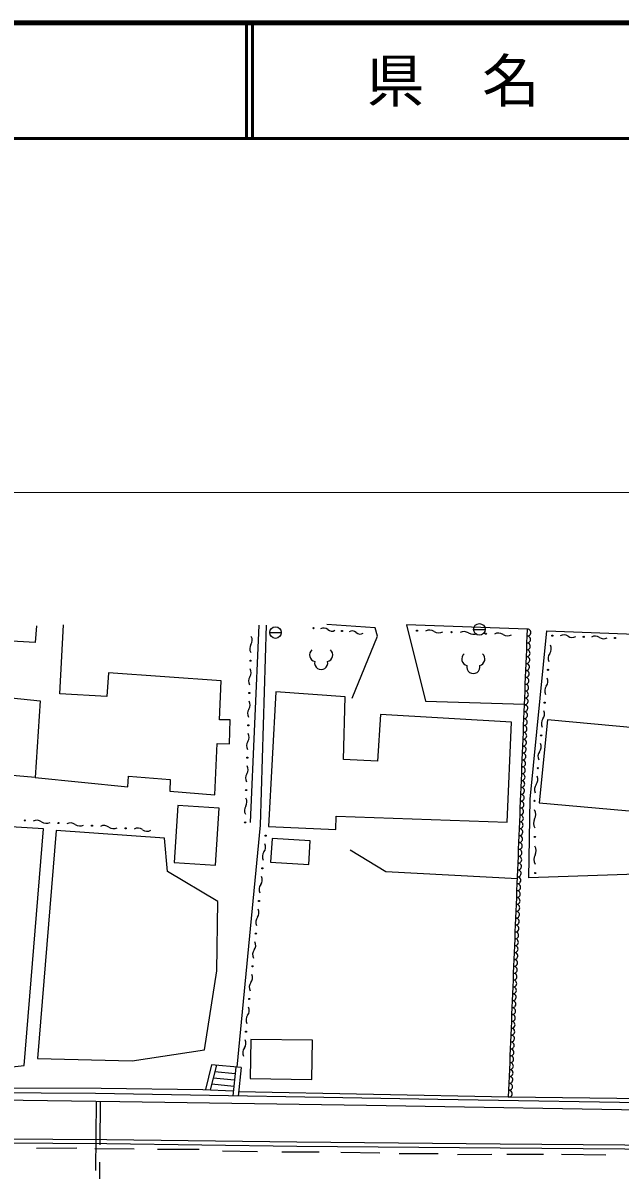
# Model space of a CAD drawing. Units: millimetres, scale not verified. Extents: x 40000 to 680000, y 20000 to 380000.
# Drawn here: x 278395 to 330056, y 280750 to 380000 of the extents above; entities that cross this region are included whole.
import ezdxf
from ezdxf.enums import TextEntityAlignment as Align

# ---------------------------------------------------------------- set-up
doc = ezdxf.new("R2010")
doc.units = ezdxf.units.MM
doc.header["$LTSCALE"] = 1000
doc.linetypes.add('DASHED', pattern=[7.5, 6, -1.5])
for name, color, linetype, lineweight in [('M-BGD', 7, 'Continuous', 25), ('M-BGD-EXST', 7, 'Continuous', 25), ('M-STR-HTXT', 7, 'Continuous', 13), ('M-TTL', 2, 'Continuous', 140), ('M-TTL-LINE', 7, 'Continuous', 50)]:
    doc.layers.add(name, color=color, linetype=linetype, lineweight=lineweight)
doc.layers.add('M-TTL-TXT', color=7, linetype='Continuous')
doc.styles.add('ＭＳ ゴシック', font='')
doc.styles.get('ＭＳ ゴシック').set_extended_font_data('MS Gothic')

msp = doc.modelspace()

# ---------------------------------------------------------------- linework, layer by layer
at = {"layer": 'M-BGD'}
for p, q in [((298790, 327883), (298057, 310834)), ((322027, 326957), (322051, 327552)), ((322003, 326361), (322027, 326957)), ((321955, 325170), (321979, 325766)), ((321979, 325766), (322003, 326361)), ((321907, 323980), (321931, 324575)), ((321931, 324575), (321955, 325170)), ((321883, 323384), (321907, 323980)), ((321835, 322194), (321859, 322789)), ((321859, 322789), (321883, 323384)), ((321787, 321003), (321811, 321598)), ((321811, 321598), (321835, 322194)), ((321763, 320408), (321787, 321003)), ((321715, 319217), (321739, 319812)), ((321739, 319812), (321763, 320408)), ((321667, 318026), (321691, 318621)), ((321691, 318621), (321715, 319217)), ((321642, 317431), (321667, 318026)), ((321594, 316240), (321618, 316835)), ((321618, 316835), (321642, 317431)), ((321546, 315049), (321570, 315645)), ((321570, 315645), (321594, 316240)), ((321522, 314454), (321546, 315049)), ((321474, 313263), (321498, 313858)), ((321498, 313858), (321522, 314454)), ((321426, 312072), (321450, 312668)), ((321450, 312668), (321474, 313263)), ((291788, 312294), (291468, 307374)), ((295370, 312061), (291788, 312294)), ((295050, 307141), (295370, 312061)), ((321402, 311477), (321426, 312072)), ((321354, 310286), (321378, 310882)), ((321378, 310882), (321402, 311477)), ((321306, 309095), (321330, 309691)), ((321330, 309691), (321354, 310286)), ((299943, 309439), (299817, 307383)), ((303257, 309236), (299943, 309439)), ((303131, 307179), (303257, 309236)), ((321282, 308500), (321306, 309095)), ((321234, 307309), (321258, 307905)), ((321258, 307905), (321282, 308500)), ((291468, 307374), (295050, 307141)), ((299817, 307383), (303131, 307179)), ((321186, 306119), (321210, 306714)), ((321210, 306714), (321234, 307309)), ((321161, 305523), (321186, 306119)), ((321113, 304333), (321137, 304928)), ((321137, 304928), (321161, 305523)), ((321065, 303142), (321089, 303737)), ((321089, 303737), (321113, 304333)), ((321041, 302546), (321065, 303142)), ((320993, 301356), (321017, 301951)), ((321017, 301951), (321041, 302546)), ((320945, 300165), (320969, 300760)), ((320969, 300760), (320993, 301356)), ((320921, 299570), (320945, 300165)), ((320873, 298379), (320897, 298974)), ((320897, 298974), (320921, 299570)), ((320825, 297188), (320849, 297783)), ((320849, 297783), (320873, 298379)), ((320801, 296593), (320825, 297188)), ((320753, 295402), (320777, 295997)), ((320777, 295997), (320801, 296593)), ((320704, 294211), (320729, 294807)), ((320729, 294807), (320753, 295402)), ((320680, 293616), (320704, 294211)), ((320632, 292425), (320656, 293020)), ((320656, 293020), (320680, 293616)), ((298117, 292060), (298063, 288671)), ((303446, 291976), (298117, 292060)), ((303393, 288586), (303446, 291976)), ((320584, 291234), (320608, 291830)), ((320608, 291830), (320632, 292425)), ((320560, 290639), (320584, 291234)), ((294715, 289861), (294180, 287712)), ((295128, 289822), (294598, 287694)), ((297264, 289617), (294715, 289861)), ((320512, 289448), (320536, 290044)), ((320536, 290044), (320560, 290639)), ((294993, 289281), (296749, 289101)), ((296807, 289661), (296550, 287163)), ((297264, 289617), (297012, 287155)), ((320464, 288258), (320488, 288853)), ((320488, 288853), (320512, 289448)), ((294728, 288217), (296638, 288021)), ((294859, 288743), (296693, 288554)), ((298063, 288671), (303393, 288586)), ((320440, 287662), (320464, 288258)), ((320416, 287067), (320440, 287662)), ((279563, 282648), (283065, 282659)), ((284615, 282624), (288016, 282584)), ((290029, 282564), (293653, 282544)), ((295649, 282404), (298679, 282369)), ((300783, 282332), (304034, 282323)), ((305896, 282289), (309269, 282247)), ((310950, 282171), (314323, 282171)), ((315991, 282108), (318973, 282133)), ((320249, 282120), (323420, 282120)), ((324987, 282120), (328835, 282078))]:
    msp.add_line(p, q, dxfattribs=at)
at = {"layer": 'M-BGD', "linetype": 'DASHED'}
for p, q in [((284734, 286710), (284600, 275425)), ((285006, 275423), (285104, 286705))]:
    msp.add_line(p, q, dxfattribs=at)
at = {"layer": 'M-BGD'}
for points in [[(279559, 327830), (279456, 326383), (273807, 326719), (273447, 322025), (279898, 321351), (279461, 314717), (274485, 315136), (274558, 316157), (272954, 316448), (273447, 322025)], [(279461, 314717), (287477, 313897), (287538, 314840), (291137, 314552), (291102, 313537), (295003, 313225), (295211, 317669), (296267, 317630), (296327, 319702), (295398, 319714), (295532, 323075), (285802, 323776), (285658, 321735), (281576, 321960), (281913, 327934)], [(296915, 289651), (298953, 310602), (299464, 327883)], [(306866, 321590), (309079, 326951), (308866, 327654), (304683, 327959)], [(322051, 327552), (311587, 327921), (313235, 321307), (321789, 321063)], [(365736, 286615), (346736, 286761), (345890, 326047), (348881, 326155), (348898, 325324), (349162, 325327), (349158, 326553), (345582, 326441), (346148, 286738), (320416, 287067), (297048, 287508)], [(345582, 326441), (338250, 326854), (337455, 306547), (322150, 306038), (322270, 312837), (323722, 327407), (338250, 326854)], [(270921, 288963), (278487, 289799), (280187, 310267), (272067, 310758), (271749, 293686), (270731, 287877), (285150, 287824), (293968, 287722), (296596, 287606)], [(321178, 305934), (309801, 306566), (306718, 308429)], [(263776, 287003), (286769, 286682), (308119, 286363), (335264, 285902)], [(335269, 286502), (314292, 286845), (284675, 287376), (265842, 287496), (263808, 287602)], [(224283, 281328), (236504, 282176), (244426, 282625), (257104, 283099), (271606, 283476), (285643, 283405), (302099, 283180), (319695, 283019), (344845, 282816), (371326, 282650), (388985, 282518), (407963, 282230), (428846, 282246), (451046, 281821), (475392, 281412), (493002, 281143)], [(224307, 280979), (236526, 281827), (244442, 282276), (257115, 282749), (271610, 283126), (285640, 283055), (302095, 282830), (319692, 282669), (344843, 282466), (371323, 282300), (388981, 282168), (407960, 281880), (428843, 281896), (451040, 281471), (475387, 281062), (492997, 280793)]]:
    msp.add_lwpolyline(points, dxfattribs=at)
for points in [[(300267, 322133), (299629, 310486), (305473, 310219), (305502, 311382), (320283, 310841), (320654, 319503), (309316, 320154), (309065, 316135), (306143, 316273), (306271, 321704)], [(323789, 319710), (323072, 312526), (334419, 311526), (334855, 317316), (333430, 317405), (333464, 318814)], [(281283, 310131), (279643, 290393), (287855, 290215), (294099, 291144), (295177, 297993), (295266, 303991), (290899, 306572), (290656, 309461)]]:
    msp.add_lwpolyline(points, close=True, dxfattribs=at)
for centre in [(303538, 327638), (305996, 327387), (312491, 327413), (315466, 327284), (318442, 327156), (324199, 326988), (326912, 326888), (329624, 326787), (298077, 324818), (323822, 324031), (297986, 322021), (323529, 321196), (297895, 319225), (323237, 318360), (297803, 316428), (322944, 315525), (297712, 313631), (322652, 312690), (278555, 311002), (281464, 310773), (297621, 310834), (284373, 310545), (287282, 310316), (299389, 309683), (322685, 309568), (299107, 306857), (322719, 306446), (298824, 304031), (298541, 301205), (298258, 298379), (297975, 295553), (297692, 292727)]:
    msp.add_circle(centre, 50, dxfattribs=at)
for centre, radius, start, end in [((304416, 327119), 527, 48.26495, 120.03196), ((322041, 327254), 298, 267.28971, 88.08387), ((297573, 326584), 662, 326.22234, 30.04061), ((305118, 327906), 527, 228.26208, 300.03503), ((306874, 326867), 527, 48.26495, 120.03196), ((307575, 327654), 527, 228.26161, 300.0353), ((313579, 326723), 743, 57.44776, 117.59473), ((314378, 327975), 743, 237.44776, 297.59473), ((316554, 326594), 743, 57.44776, 117.59473), ((317354, 327846), 743, 237.44776, 297.59473), ((319530, 326465), 743, 57.45063, 117.59186), ((320329, 327717), 743, 237.44776, 297.59473), ((322017, 326659), 298, 267.28971, 88.08387), ((325197, 326425), 626, 55.03623, 120.72095), ((325914, 327451), 626, 235.03551, 300.72336), ((327910, 326325), 626, 55.03551, 120.72336), ((328627, 327350), 626, 235.03666, 300.72058), ((298673, 325849), 662, 146.22163, 210.04296), ((321969, 325468), 298, 267.28971, 88.08387), ((321993, 326063), 298, 267.28783, 88.08383), ((323423, 325863), 685, 322.75301, 25.4688), ((321921, 324277), 298, 267.28971, 88.08387), ((321945, 324873), 298, 267.28971, 88.08387), ((324513, 325034), 685, 142.75332, 205.46849), ((297481, 323788), 662, 326.22234, 30.04061), ((321897, 323682), 298, 267.28783, 88.08383), ((298581, 323052), 662, 146.22153, 210.04306), ((321849, 322491), 298, 267.28971, 88.08387), ((321873, 323087), 298, 267.28971, 88.08387), ((324221, 322199), 685, 142.75439, 205.46599), ((323130, 323028), 685, 322.75301, 25.4688), ((321801, 321300), 298, 267.28971, 88.08387), ((321825, 321896), 298, 267.28971, 88.08387), ((298490, 320255), 662, 146.22153, 210.04306), ((297390, 320991), 662, 326.22275, 30.04025), ((321777, 320705), 298, 267.28974, 88.08192), ((321729, 319514), 298, 267.28971, 88.08387), ((321753, 320110), 298, 267.28971, 88.08387), ((323928, 319364), 685, 142.75663, 205.46535), ((322838, 320192), 685, 322.75374, 25.46647), ((321681, 318324), 298, 267.28791, 88.08375), ((321705, 318919), 298, 267.29075, 88.08291), ((298399, 317458), 662, 146.22204, 210.0426), ((297299, 318194), 662, 326.22224, 30.04071), ((321657, 317728), 298, 267.28979, 88.0838), ((322546, 317357), 685, 322.75301, 25.4688), ((321608, 316538), 298, 267.28979, 88.0838), ((321633, 317133), 298, 267.28979, 88.0838), ((323636, 316528), 685, 142.75366, 205.46831), ((297208, 315397), 662, 326.22224, 30.04071), ((321560, 315347), 298, 267.28979, 88.0838), ((321584, 315942), 298, 267.28791, 88.08375), ((298308, 314662), 662, 146.22507, 210.03957), ((321536, 314751), 298, 267.28979, 88.0838), ((322253, 314522), 685, 322.75366, 25.46831), ((321488, 313561), 298, 267.28791, 88.08375), ((321512, 314156), 298, 267.28979, 88.0838), ((323343, 313693), 685, 142.75374, 205.46647), ((297116, 312601), 662, 326.22456, 30.04003), ((321440, 312370), 298, 267.28979, 88.0838), ((321464, 312965), 298, 267.28979, 88.0838), ((298217, 311865), 662, 146.22234, 210.04061), ((321416, 311775), 298, 267.28979, 88.0838), ((321953, 311512), 811, 331.86829, 29.36208), ((279597, 310303), 715, 54.84626, 116.1619), ((280421, 311473), 715, 234.84277, 296.16527), ((282507, 310074), 715, 54.84312, 116.16504), ((283330, 311244), 715, 234.84277, 296.16527), ((321368, 310584), 298, 267.28982, 88.08184), ((321392, 311179), 298, 267.28979, 88.0838), ((323384, 310747), 812, 151.87076, 209.36106), ((285416, 309845), 715, 54.84568, 116.16235), ((286240, 311015), 715, 234.84277, 296.16527), ((288325, 309617), 715, 54.84277, 116.16527), ((289149, 310786), 715, 234.84335, 296.16481), ((321320, 309393), 298, 267.28979, 88.0838), ((321344, 309988), 298, 267.28979, 88.0838), ((298706, 308681), 680, 322.81864, 25.747), ((321296, 308798), 298, 267.28979, 88.0838), ((321987, 308390), 812, 331.87104, 29.35932), ((299790, 307859), 680, 142.81864, 205.747), ((321248, 307607), 298, 267.28971, 88.08387), ((321272, 308202), 298, 267.28783, 88.08383), ((323418, 307625), 812, 151.8714, 209.35895), ((321200, 306416), 298, 267.28971, 88.08387), ((321224, 307012), 298, 267.28971, 88.08387), ((298423, 305855), 680, 322.81864, 25.747), ((321176, 305821), 298, 267.28783, 88.08383), ((299507, 305033), 680, 142.82162, 205.74403), ((321127, 304630), 298, 267.28971, 88.08387), ((321151, 305225), 298, 267.28971, 88.08387), ((321079, 303439), 298, 267.28783, 88.08383), ((321103, 304035), 298, 267.28971, 88.08387), ((298140, 303029), 680, 322.82162, 25.74403), ((321055, 302844), 298, 267.28971, 88.08387), ((299224, 302207), 680, 142.81899, 205.74681), ((321007, 301653), 298, 267.28971, 88.08387), ((321031, 302249), 298, 267.28971, 88.08387), ((320959, 300463), 298, 267.28974, 88.08192), ((320983, 301058), 298, 267.28971, 88.08387), ((298941, 299381), 680, 142.81864, 205.747), ((297857, 300203), 680, 322.81864, 25.747), ((320935, 299867), 298, 267.28971, 88.08387), ((320887, 298676), 298, 267.29075, 88.08291), ((320911, 299272), 298, 267.28971, 88.08387), ((320839, 297486), 298, 267.28979, 88.0838), ((320863, 298081), 298, 267.28791, 88.08375), ((298658, 296555), 680, 142.81864, 205.747), ((297574, 297377), 680, 322.81899, 25.74681), ((320815, 296890), 298, 267.28979, 88.0838), ((320767, 295700), 298, 267.28791, 88.08375), ((320791, 296295), 298, 267.28979, 88.0838), ((297291, 294551), 680, 322.82089, 25.74636), ((320719, 294509), 298, 267.28979, 88.0838), ((320743, 295104), 298, 267.28979, 88.0838), ((298375, 293729), 680, 142.81864, 205.747), ((320694, 293913), 298, 267.28979, 88.0838), ((320646, 292723), 298, 267.28979, 88.0838), ((320670, 293318), 298, 267.28791, 88.08375), ((297009, 291725), 680, 322.81864, 25.747), ((320598, 291532), 298, 267.28979, 88.0838), ((320622, 292127), 298, 267.28979, 88.0838), ((298092, 290903), 680, 142.81864, 205.747), ((320574, 290937), 298, 267.28979, 88.0838), ((320526, 289746), 298, 267.28979, 88.0838), ((320550, 290341), 298, 267.28982, 88.08184), ((320478, 288555), 298, 267.28979, 88.0838), ((320502, 289150), 298, 267.28979, 88.0838), ((320454, 287960), 298, 267.28783, 88.08383), ((320430, 287364), 298, 267.28971, 88.08387)]:
    msp.add_arc(centre, radius, start, end, dxfattribs=at)
at = {"layer": 'M-BGD-EXST'}
for p, q in [((317388, 327530), (318388, 327530)), ((299748, 327254), (300748, 327254))]:
    msp.add_line(p, q, dxfattribs=at)
for centre in [(300248, 327254), (317888, 327530)]:
    msp.add_circle(centre, 500, dxfattribs=at)
for centre, radius, start, end in [((303772, 325314), 576, 130.60099, 257.4715), ((304622, 325314), 576, 282.53007, 49.39745), ((304197, 324617), 566, 166.31445, 13.68555), ((316936, 324972), 576, 130.60216, 257.47033), ((317786, 324972), 576, 282.52811, 49.3994), ((317361, 324276), 566, 166.31445, 13.68555)]:
    msp.add_arc(centre, radius, start, end, dxfattribs=at)
at = {"layer": 'M-STR-HTXT'}
msp.add_line((221380, 339386), (495279, 339386), dxfattribs=at)
at = {"layer": 'M-TTL'}
msp.add_line((680000, 380000), (40000, 380000), dxfattribs=at)
at = {"layer": 'M-TTL-LINE'}
for p, q in [((297750, 380000), (297750, 370000)), ((298250, 380000), (298250, 370000)), ((40000, 370000), (680000, 370000))]:
    msp.add_line(p, q, dxfattribs=at)

# ---------------------------------------------------------------- texts
at = {"layer": 'M-TTL-TXT', "style": 'ＭＳ ゴシック'}
msp.add_text('県\u3000名', height=3666, dxfattribs=at).set_placement((315625, 375000), align=Align.MIDDLE_CENTER)

doc.saveas('drawing.dxf')
